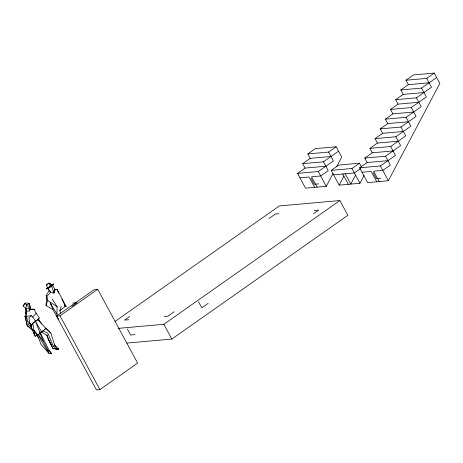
<?xml version="1.0" encoding="UTF-8"?>
<svg xmlns="http://www.w3.org/2000/svg" width="463" height="463" viewBox="0 0 463 463"><rect width="100%" height="100%" fill="white"/><g stroke="black" fill="none" stroke-linecap="round" stroke-linejoin="round"><path stroke-width="0.69" d="M57.667 315.286L56.937 314.041L57.14 306.836L52.203 298.994M26.188 313.926L25.396 312.843L25.737 308.879M52.579 309.411L46.022 305.435L46.728 296.609L50.577 292.327L53.98 293.12L55.172 289.664L52.504 285.335L47.562 288.443L50.577 292.327L49.975 291.239M53.621 284.045L51.92 284.919M23.15 306.049L24.047 305.071L24.533 303.329L26.628 304.833L30.292 309.134L30.517 307.241L29.076 303.531L26.605 302.883L24.533 303.329L23.15 306.049L25.795 308.317L30.292 309.134L29.482 310.945L26.669 311.234L25.396 312.843M60.711 313.37L59.825 310.823L61.261 306.251M32.838 330.09L27.3 325.825L25.025 316.437L26.669 311.234L25.795 308.317L26.628 304.833L29.076 303.531L29.615 305.615M46.022 305.435L47.712 300.458L46.728 296.609M47.081 287.836L46.375 288.981L51.439 286.319L53.303 284.78L53.633 283.883M45.93 328.134L50.878 333.065L54.622 344.964L58.807 349.137L56.99 349.449L52.915 348.489L46.85 335.357L47.076 334.761M34.893 321.623L32.786 323.191L30.986 326.78L35.119 336.317L38.371 334.546L45.964 328.568L50.878 333.065M325.842 166.223L305.071 168.081L297.53 173.388L305.511 188.152L326.276 186.288L333.036 173.515M336.578 166.825L341.729 157.09L336.138 146.759L315.372 148.617L307.826 153.919L310.222 158.352L330.987 156.488M364.115 175.367L359.93 183.273L339.165 185.136L343.992 176.009M355.613 174.968L350.78 184.095L345.195 173.758M387.919 160.661L367.153 162.525L359.606 167.826L367.587 182.59L388.353 180.726L439.85 83.404L434.265 73.067L413.494 74.931L405.953 80.232L408.349 84.66L429.114 82.802M46.543 299.023L46.219 295.504L49.367 290.151M29.991 309.238L33.857 309.122L34.702 309.822L35.298 311.993L39.546 318.185C37.005 320.911 33.209 322.144 31.241 325.333L30.986 326.78L32.034 328.342M47.562 288.443L49.327 287.193M47.232 335.386L48.187 339.13L52.915 348.489L58.807 349.137L53.384 346.469L54.622 344.964L55.514 346.648M47.625 287.662L47.342 287.992L52.406 284.739L48.395 283.304L46.422 285.127L47.689 287.917M35.807 321.403L32.688 317.091L36.398 313.127M32.688 317.091L31.322 315.633L28.943 318.087L29.759 323.186L30.986 326.78L28.498 325.014L26.484 316.385L26.669 311.234L25.969 309.469M53.974 291.684L53.98 293.12L53.309 291.499L55.172 289.664M46.375 288.981L53.303 284.78M32.786 323.191L33.741 329.922L36.803 335.108L37.868 335.171L43.14 330.877L41.004 332M59.825 310.823L65.057 306.558L64.496 303.89L61.793 299.023M46.422 285.127L49.136 283.032L52.186 284.959M56.532 316.113L94.255 289.595L97.716 289.288L137.627 363.102L99.904 389.62L96.443 389.933L56.532 316.113L59.993 315.807L97.716 289.288M71.956 306.332L77.124 302.704L72.749 303.091M423.963 92.536L403.198 94.394L400.802 89.967L408.349 84.66M305.071 168.081L302.68 163.653L310.222 158.352M418.812 102.265L398.047 104.129L395.651 99.695L403.198 94.394M405.953 80.232L426.718 78.374L434.265 73.067M307.826 153.919L328.597 152.061L336.138 146.759M413.667 112L392.896 113.857L390.5 109.43L398.047 104.129M400.802 89.967L421.567 88.103L436.655 77.5M302.68 163.653L323.446 161.795L338.534 151.187M408.516 121.734L387.751 123.592L385.355 119.165L392.896 113.857M395.651 99.695L416.416 97.838L431.51 87.229L426.718 78.374M297.53 173.388L318.295 171.524L333.383 160.916L328.597 152.061M403.366 131.463L382.6 133.327L380.204 128.893L387.751 123.592M390.5 109.43L411.271 107.572L426.359 96.964L421.567 88.103M398.215 141.198L377.449 143.055L375.053 138.628L382.6 133.327M115.096 321.409L279.316 205.966L339.883 200.543L347.869 215.307L171.837 339.055L126.943 343.077M385.355 119.165L406.12 117.301L421.208 106.693L416.416 97.838M339.165 185.136L331.184 170.372L338.725 165.065L359.496 163.208L361.545 167.004M129.681 316.472L124.512 320.101L128.888 319.713M269.038 218.501L275.392 214.033L278.952 213.715M393.07 150.926L372.298 152.79L369.902 148.363L377.449 143.055M380.204 128.893L400.97 127.036L416.058 116.427L411.271 107.572M367.153 162.525L364.757 158.091L372.298 152.79M375.053 138.628L395.819 136.77L410.912 126.162L406.12 117.301M331.184 170.372L351.949 168.509L359.496 163.208M369.902 148.363L390.674 146.499L405.762 135.891L400.97 127.036M360.729 168.451L354.345 172.942L333.58 174.8M364.757 158.091L385.523 156.234L400.611 145.625L395.819 136.77M359.606 167.826L380.372 165.968L395.46 155.36L390.674 146.499M174.134 311.755L167.774 316.229L164.22 316.547M313.492 213.79L318.66 210.156L314.284 210.549M118.25 328.377L163.856 324.291L339.883 200.543M208.153 303.334L201.793 307.808L198.511 301.737M35.888 320.9L37.787 319.574L45.964 328.568L44.801 329.199M46.346 288.594L47.203 288.061M48.395 283.304L49.136 283.032L50.363 286.319M51.439 286.319L47.076 288.339M31.322 315.633L26.484 316.385L25.922 319.771L27.3 325.825L32.873 330.003M299.926 177.815L309.076 176.993L314.661 187.33M362.002 172.253L371.152 171.437L376.737 181.768M318.671 183.875L314.296 184.268L311.02 178.197M380.754 178.313L376.378 178.706L373.097 172.635M135.011 334.616L130.635 335.004L127.354 328.938M54.57 289.491L57.013 289.317L63.715 301.778L65.057 306.558M30.014 309.33L34.702 309.822M43.071 330.761L47.839 333.117L53.384 346.469M55.346 348.448L56.99 349.449L56.399 348.326M41.155 331.711L46.85 335.357M50.536 352.818L51.624 353.518L48.899 353.362L40.802 344.073L39.152 339.281L36.803 335.108M47.712 300.458L57.14 306.836M39.94 332.561L43.163 341.15L47.718 349.895L51.624 353.518L48.482 349.166L40.096 332.37L40.478 334.332M36.681 335.067L38.811 337.747M37.868 335.171L33.741 329.922L35.119 336.317M43.163 341.15L38.371 334.546L40.738 339.715L48.899 353.362L47.718 349.895M25.587 317.734L25.025 316.437L25.812 317.56M28.579 321.496L31.241 325.333L29.69 323.105M66.394 306.604L64.496 303.89L65.81 306.471M25.025 316.437L25.801 317.549M38.169 318.747L41.849 324.048M47.915 288.015L49.003 289.618M58.651 319.377L54.437 312.479L50.131 302.987L56.937 314.041M50.131 302.987L51.844 305.852M41.647 331.948L35.414 321.229L40.177 333.198M48.187 339.13L51.59 345.004M385.523 156.234L390.315 165.088L382.768 170.396L373.618 171.212L379.209 181.548M380.372 165.968L388.353 180.726M351.949 168.509L359.93 183.273M342.724 173.978L348.315 184.315M323.446 161.795L328.232 170.65L320.691 175.957L311.541 176.773L317.126 187.11M318.295 171.524L326.276 186.288M163.856 324.291L171.837 339.055M59.993 315.807L99.904 389.62M57.013 289.317L58.732 293.305M38.059 318.799L38.655 320.083M46.219 295.504L47.076 298.062M51.653 285.96L53.309 291.499M30.292 309.134L29.076 303.531L29.175 305.678M33.834 332.388L34.233 334.355M29.395 309.822L29.482 310.945"/></g></svg>
